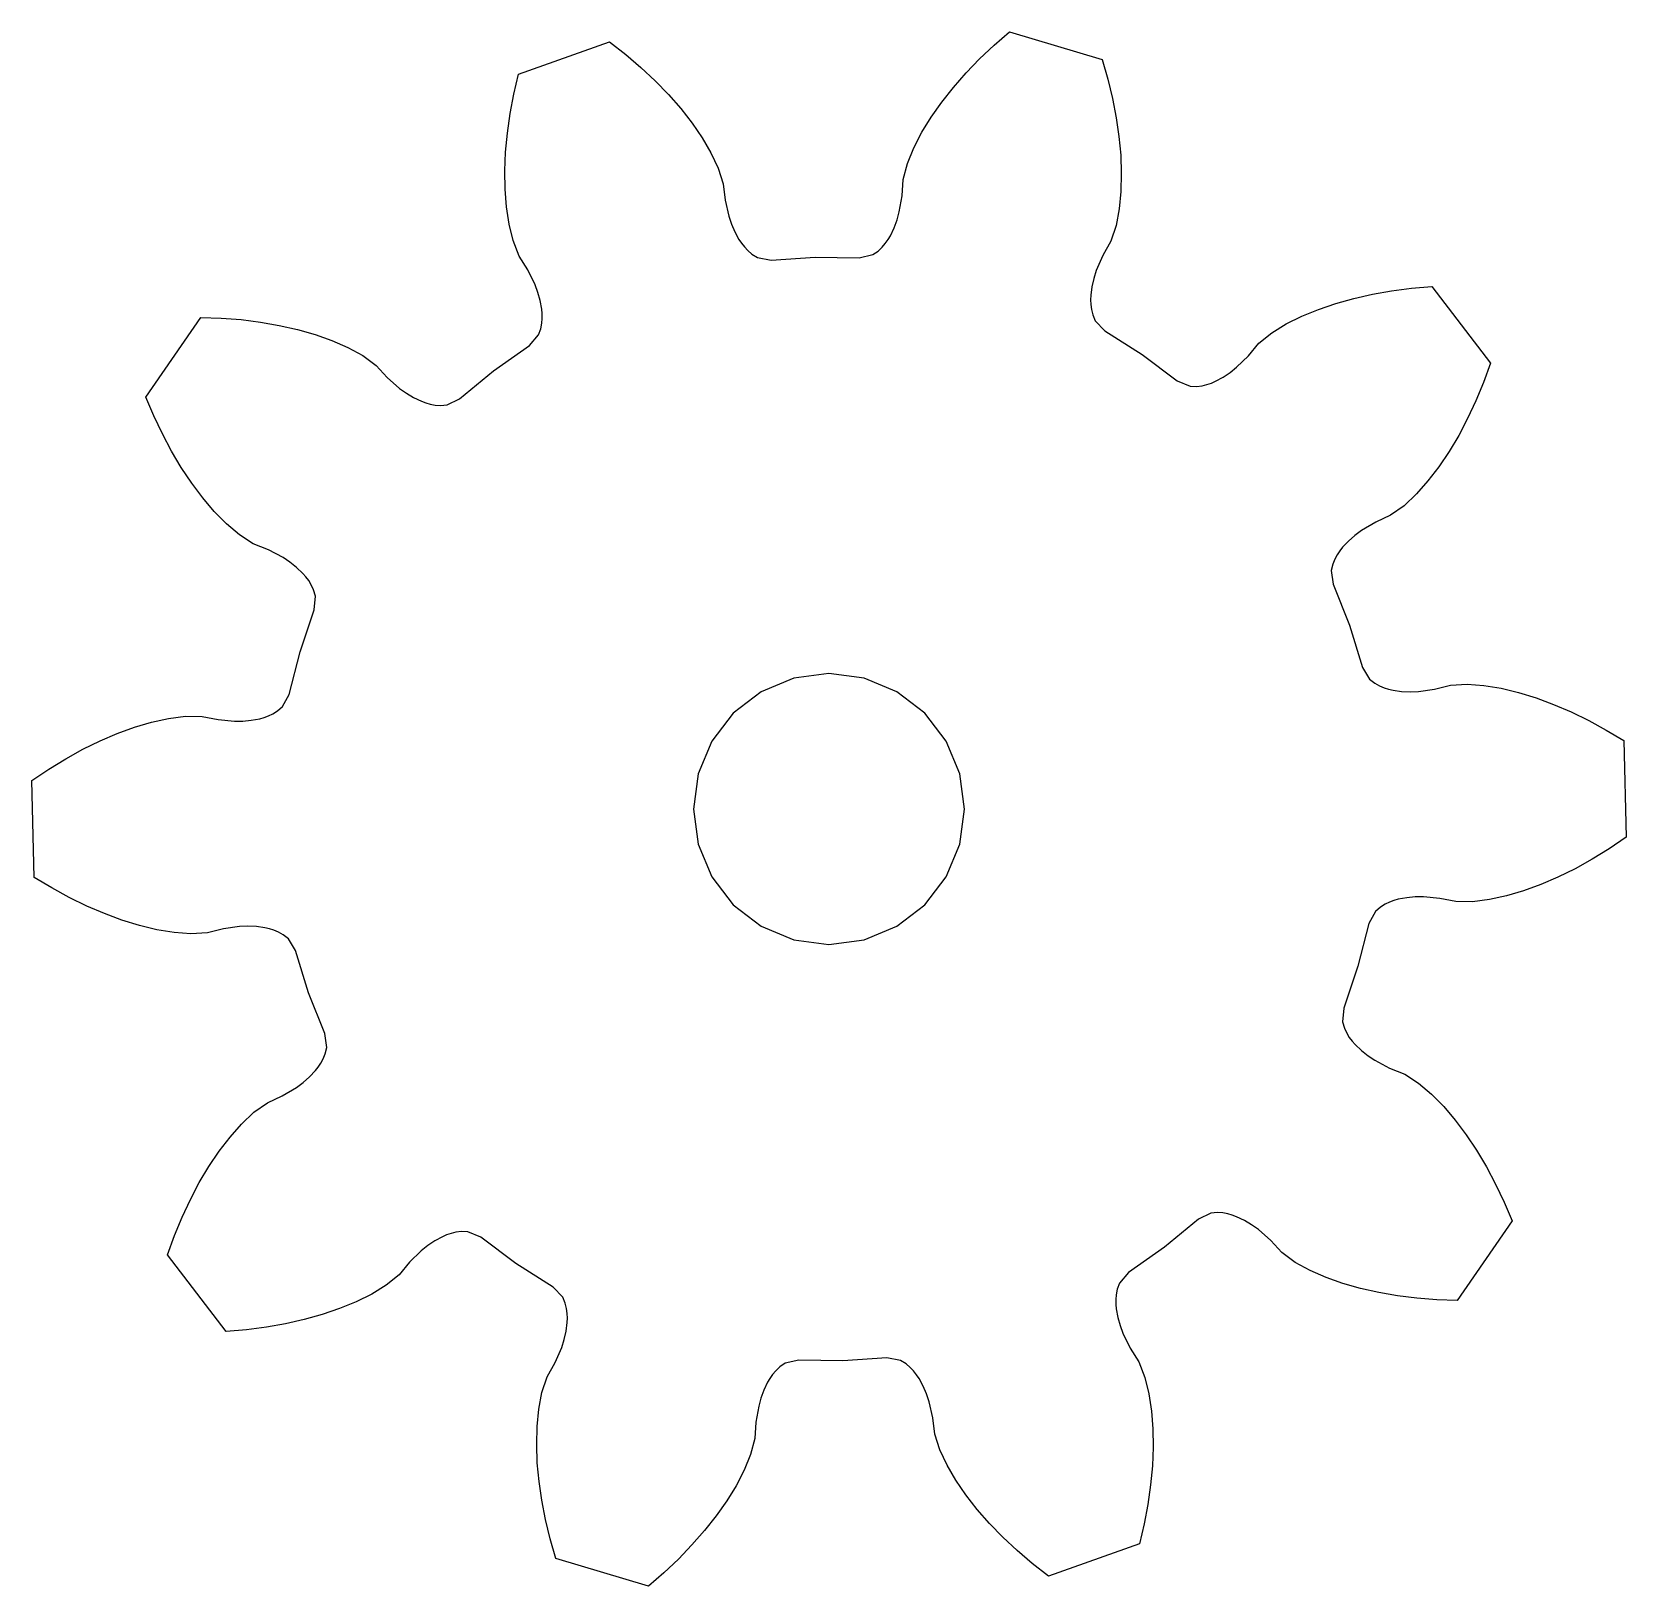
# Model space of a CAD drawing. Extents: x 0 to 0.766, y 0.01 to 0.756.
import ezdxf

# ---------------------------------------------------------------- set-up
doc = ezdxf.new("R2010")
doc.units = 0

msp = doc.modelspace()

# ---------------------------------------------------------------- linework, layer by layer
for p, q in [((0.23382, 0.73561), (0.27759, 0.75106)), ((0.27759, 0.75106), (0.28532, 0.74504)), ((0.46219, 0.74949), (0.4696, 0.75588)), ((0.4696, 0.75588), (0.5141, 0.74266)), ((0.28532, 0.74504), (0.29262, 0.73882)), ((0.44869, 0.73616), (0.45521, 0.74291)), ((0.45521, 0.74291), (0.46219, 0.74949)), ((0.5141, 0.74266), (0.51681, 0.73324)), ((0.23158, 0.72607), (0.23382, 0.73561)), ((0.29262, 0.73882), (0.29947, 0.7324)), ((0.44264, 0.72925), (0.44869, 0.73616)), ((0.29947, 0.7324), (0.30587, 0.72581)), ((0.43707, 0.7222), (0.44264, 0.72925)), ((0.51681, 0.73324), (0.51906, 0.72392)), ((0.22981, 0.71665), (0.23158, 0.72607)), ((0.30587, 0.72581), (0.31177, 0.71905)), ((0.43203, 0.71501), (0.43707, 0.7222)), ((0.51906, 0.72392), (0.52083, 0.7147)), ((0.2285, 0.70735), (0.22981, 0.71665)), ((0.31177, 0.71905), (0.31717, 0.71213)), ((0.31717, 0.71213), (0.32202, 0.70506)), ((0.42755, 0.70771), (0.43203, 0.71501)), ((0.52083, 0.7147), (0.52213, 0.70561)), ((0.22766, 0.69821), (0.2285, 0.70735)), ((0.32202, 0.70506), (0.32626, 0.69784)), ((0.42368, 0.70029), (0.42755, 0.70771)), ((0.52213, 0.70561), (0.52294, 0.69667)), ((0.2273, 0.68924), (0.22766, 0.69821)), ((0.32626, 0.69784), (0.32978, 0.69047)), ((0.42053, 0.69275), (0.42368, 0.70029)), ((0.52294, 0.69667), (0.52323, 0.68789)), ((0.22745, 0.68046), (0.2273, 0.68924)), ((0.32978, 0.69047), (0.33217, 0.6829)), ((0.41852, 0.68507), (0.42053, 0.69275)), ((0.33217, 0.6829), (0.33308, 0.67507)), ((0.41801, 0.67721), (0.41852, 0.68507)), ((0.52323, 0.68789), (0.523, 0.67932)), ((0.22811, 0.67191), (0.22745, 0.68046)), ((0.33308, 0.67507), (0.33483, 0.66739)), ((0.41665, 0.66945), (0.41801, 0.67721)), ((0.523, 0.67932), (0.52218, 0.67099)), ((0.22934, 0.66363), (0.22811, 0.67191)), ((0.33483, 0.66739), (0.33609, 0.66361)), ((0.41558, 0.66561), (0.41665, 0.66945)), ((0.52218, 0.67099), (0.5207, 0.66297)), ((0.23123, 0.65569), (0.22934, 0.66363)), ((0.33609, 0.66361), (0.33767, 0.65989)), ((0.33767, 0.65989), (0.33967, 0.65623)), ((0.41237, 0.65805), (0.41418, 0.66181)), ((0.41418, 0.66181), (0.41558, 0.66561)), ((0.5207, 0.66297), (0.51818, 0.65543)), ((0.23412, 0.64829), (0.23123, 0.65569)), ((0.33967, 0.65623), (0.34088, 0.65442)), ((0.34088, 0.65442), (0.34227, 0.65265)), ((0.34227, 0.65265), (0.34391, 0.6509)), ((0.34391, 0.6509), (0.34591, 0.6492)), ((0.40389, 0.64897), (0.40649, 0.65072)), ((0.40649, 0.65072), (0.40841, 0.65252)), ((0.40841, 0.65252), (0.40995, 0.65435)), ((0.40995, 0.65435), (0.41125, 0.65619)), ((0.41125, 0.65619), (0.41237, 0.65805)), ((0.51818, 0.65543), (0.51432, 0.64857)), ((0.23832, 0.64163), (0.23412, 0.64829)), ((0.34591, 0.6492), (0.3486, 0.64758)), ((0.3486, 0.64758), (0.35514, 0.64637)), ((0.35514, 0.64637), (0.37626, 0.64774)), ((0.37626, 0.64774), (0.39741, 0.64743)), ((0.39741, 0.64743), (0.40389, 0.64897)), ((0.51432, 0.64857), (0.51122, 0.64133)), ((0.24178, 0.63455), (0.23832, 0.64163)), ((0.51002, 0.63753), (0.50911, 0.63359)), ((0.51122, 0.64133), (0.51002, 0.63753)), ((0.24318, 0.63082), (0.24178, 0.63455)), ((0.24428, 0.62693), (0.24318, 0.63082)), ((0.50858, 0.62945), (0.5085, 0.62728)), ((0.50911, 0.63359), (0.50858, 0.62945)), ((0.62616, 0.62557), (0.6348, 0.628)), ((0.6348, 0.628), (0.64376, 0.63003)), ((0.64376, 0.63003), (0.653, 0.63166)), ((0.653, 0.63166), (0.66252, 0.63288)), ((0.66252, 0.63288), (0.67228, 0.6337)), ((0.67228, 0.6337), (0.70049, 0.59684)), ((0.24502, 0.62282), (0.24428, 0.62693)), ((0.24521, 0.62066), (0.24502, 0.62282)), ((0.24524, 0.6184), (0.24521, 0.62066)), ((0.5085, 0.62728), (0.50858, 0.62502)), ((0.50858, 0.62502), (0.50888, 0.62265)), ((0.50888, 0.62265), (0.5095, 0.62009)), ((0.5095, 0.62009), (0.51072, 0.6172)), ((0.60993, 0.61944), (0.61785, 0.62272)), ((0.61785, 0.62272), (0.62616, 0.62557)), ((0.05499, 0.58062), (0.08132, 0.61884)), ((0.08132, 0.61884), (0.09111, 0.61852)), ((0.09111, 0.61852), (0.10067, 0.61777)), ((0.10067, 0.61777), (0.10998, 0.61661)), ((0.10998, 0.61661), (0.11903, 0.61504)), ((0.11903, 0.61504), (0.12779, 0.61304)), ((0.12779, 0.61304), (0.13622, 0.61061)), ((0.2435, 0.61048), (0.24457, 0.61343)), ((0.24457, 0.61343), (0.24506, 0.61602)), ((0.24506, 0.61602), (0.24524, 0.6184)), ((0.51072, 0.6172), (0.5153, 0.61237)), ((0.5153, 0.61237), (0.53319, 0.60108)), ((0.59546, 0.61147), (0.60244, 0.61571)), ((0.60244, 0.61571), (0.60993, 0.61944)), ((0.13622, 0.61061), (0.1443, 0.60774)), ((0.1443, 0.60774), (0.15197, 0.60439)), ((0.22187, 0.59325), (0.23916, 0.60543)), ((0.23916, 0.60543), (0.2435, 0.61048)), ((0.58429, 0.60038), (0.58933, 0.60643)), ((0.58933, 0.60643), (0.59546, 0.61147)), ((0.15197, 0.60439), (0.15915, 0.6005)), ((0.15915, 0.6005), (0.16553, 0.59578)), ((0.53319, 0.60108), (0.55012, 0.58839)), ((0.57862, 0.5949), (0.58429, 0.60038)), ((0.16553, 0.59578), (0.17087, 0.58998)), ((0.17087, 0.58998), (0.1768, 0.5848)), ((0.20559, 0.57973), (0.22187, 0.59325)), ((0.56847, 0.58819), (0.57214, 0.59017)), ((0.57214, 0.59017), (0.57551, 0.59242)), ((0.57551, 0.59242), (0.57862, 0.5949)), ((0.70049, 0.59684), (0.69716, 0.58763)), ((0.1768, 0.5848), (0.18004, 0.58248)), ((0.18004, 0.58248), (0.18351, 0.5804)), ((0.55012, 0.58839), (0.55626, 0.58583)), ((0.55626, 0.58583), (0.5594, 0.58572)), ((0.5594, 0.58572), (0.56201, 0.58605)), ((0.56201, 0.58605), (0.56434, 0.58662)), ((0.56434, 0.58662), (0.56647, 0.58734)), ((0.56647, 0.58734), (0.56847, 0.58819)), ((0.69716, 0.58763), (0.6935, 0.57877)), ((0.05878, 0.57159), (0.05499, 0.58062)), ((0.18351, 0.5804), (0.18728, 0.57861)), ((0.18728, 0.57861), (0.18932, 0.57786)), ((0.18932, 0.57786), (0.19149, 0.57724)), ((0.19149, 0.57724), (0.19384, 0.57679)), ((0.19384, 0.57679), (0.19646, 0.5766)), ((0.19646, 0.5766), (0.19959, 0.57686)), ((0.19959, 0.57686), (0.20559, 0.57973)), ((0.6935, 0.57877), (0.68951, 0.57027)), ((0.06288, 0.56292), (0.05878, 0.57159)), ((0.68951, 0.57027), (0.68522, 0.56215)), ((0.06729, 0.55463), (0.06288, 0.56292)), ((0.68522, 0.56215), (0.68061, 0.55444)), ((0.07198, 0.54674), (0.06729, 0.55463)), ((0.68061, 0.55444), (0.6757, 0.54717)), ((0.07697, 0.53927), (0.07198, 0.54674)), ((0.6757, 0.54717), (0.67047, 0.54038)), ((0.08225, 0.53225), (0.07697, 0.53927)), ((0.67047, 0.54038), (0.66492, 0.53411)), ((0.08781, 0.52573), (0.08225, 0.53225)), ((0.659, 0.52849), (0.65253, 0.52388)), ((0.66492, 0.53411), (0.659, 0.52849)), ((0.09367, 0.51975), (0.08781, 0.52573)), ((0.64537, 0.52059), (0.63861, 0.51656)), ((0.65253, 0.52388), (0.64537, 0.52059)), ((0.09986, 0.51443), (0.09367, 0.51975)), ((0.10655, 0.51015), (0.09986, 0.51443)), ((0.6354, 0.51419), (0.63235, 0.51153)), ((0.63861, 0.51656), (0.6354, 0.51419)), ((0.11387, 0.50723), (0.10655, 0.51015)), ((0.12083, 0.50354), (0.11387, 0.50723)), ((0.62815, 0.50679), (0.62689, 0.50492)), ((0.62949, 0.5085), (0.62815, 0.50679)), ((0.63235, 0.51153), (0.62949, 0.5085)), ((0.12415, 0.50134), (0.12083, 0.50354)), ((0.12733, 0.49884), (0.12415, 0.50134)), ((0.13034, 0.49595), (0.12733, 0.49884)), ((0.62473, 0.50039), (0.62402, 0.49734)), ((0.62573, 0.50282), (0.62473, 0.50039)), ((0.62689, 0.50492), (0.62573, 0.50282)), ((0.13177, 0.49431), (0.13034, 0.49595)), ((0.13312, 0.49251), (0.13177, 0.49431)), ((0.13438, 0.49047), (0.13312, 0.49251)), ((0.1355, 0.48809), (0.13438, 0.49047)), ((0.62402, 0.49734), (0.62489, 0.49074)), ((0.62489, 0.49074), (0.63272, 0.47108)), ((0.13636, 0.48508), (0.1355, 0.48809)), ((0.13582, 0.47844), (0.13636, 0.48508)), ((0.12899, 0.45842), (0.13582, 0.47844)), ((0.63272, 0.47108), (0.63896, 0.45087)), ((0.12377, 0.43791), (0.12899, 0.45842)), ((0.36609, 0.4457), (0.35041, 0.43921)), ((0.38291, 0.44791), (0.36609, 0.4457)), ((0.39974, 0.4457), (0.38291, 0.44791)), ((0.41541, 0.43921), (0.39974, 0.4457)), ((0.63896, 0.45087), (0.64243, 0.44518)), ((0.64243, 0.44518), (0.6449, 0.44325)), ((0.1206, 0.43206), (0.12377, 0.43791)), ((0.35041, 0.43921), (0.33695, 0.42888)), ((0.42888, 0.42888), (0.41541, 0.43921)), ((0.6449, 0.44325), (0.64721, 0.44198)), ((0.64721, 0.44198), (0.64942, 0.44108)), ((0.64942, 0.44108), (0.65158, 0.44041)), ((0.65158, 0.44041), (0.65369, 0.43992)), ((0.65369, 0.43992), (0.65782, 0.43936)), ((0.65782, 0.43936), (0.66187, 0.43921)), ((0.66187, 0.43921), (0.66585, 0.43938)), ((0.66585, 0.43938), (0.67365, 0.44048)), ((0.67365, 0.44048), (0.68128, 0.44242)), ((0.68128, 0.44242), (0.68921, 0.44288)), ((0.68921, 0.44288), (0.69735, 0.44222)), ((0.69735, 0.44222), (0.7056, 0.44083)), ((0.7056, 0.44083), (0.71394, 0.43882)), ((0.71394, 0.43882), (0.72233, 0.43625)), ((0.72233, 0.43625), (0.73075, 0.43314)), ((0.11382, 0.42761), (0.11599, 0.42863)), ((0.11599, 0.42863), (0.11823, 0.43001)), ((0.11823, 0.43001), (0.1206, 0.43206)), ((0.33695, 0.42888), (0.32662, 0.41541)), ((0.43921, 0.41541), (0.42888, 0.42888)), ((0.73075, 0.43314), (0.73919, 0.42951)), ((0.73919, 0.42951), (0.74763, 0.4254)), ((0.04125, 0.41913), (0.0495, 0.42212)), ((0.0495, 0.42212), (0.05772, 0.42455)), ((0.05772, 0.42455), (0.0659, 0.42635)), ((0.0659, 0.42635), (0.07399, 0.42742)), ((0.07399, 0.42742), (0.08193, 0.42735)), ((0.08193, 0.42735), (0.08965, 0.4258)), ((0.08965, 0.4258), (0.0975, 0.42509)), ((0.0975, 0.42509), (0.10148, 0.42512)), ((0.10148, 0.42512), (0.10551, 0.42547)), ((0.10551, 0.42547), (0.10962, 0.42625)), ((0.10962, 0.42625), (0.1117, 0.42684)), ((0.1117, 0.42684), (0.11382, 0.42761)), ((0.74763, 0.4254), (0.75604, 0.42079)), ((0.02474, 0.41155), (0.03299, 0.4156)), ((0.03299, 0.4156), (0.04125, 0.41913)), ((0.32662, 0.41541), (0.32013, 0.39974)), ((0.4457, 0.39974), (0.43921, 0.41541)), ((0.75604, 0.42079), (0.76442, 0.41572)), ((0.76442, 0.41572), (0.76559, 0.36932)), ((0.00835, 0.402), (0.01653, 0.40702)), ((0.01653, 0.40702), (0.02474, 0.41155)), ((0.00024, 0.39651), (0.00835, 0.402)), ((0.32013, 0.39974), (0.31791, 0.38291)), ((0.44791, 0.38291), (0.4457, 0.39974)), ((0.00141, 0.35011), (0.00024, 0.39651)), ((0.31791, 0.38291), (0.32013, 0.36609)), ((0.4457, 0.36609), (0.44791, 0.38291)), ((0.44791, 0.38291), (0.44791, 0.38291)), ((0.44791, 0.38291), (0.44791, 0.38291)), ((0.76559, 0.36932), (0.75747, 0.36383)), ((0.32013, 0.36609), (0.32662, 0.35041)), ((0.43921, 0.35041), (0.4457, 0.36609)), ((0.75747, 0.36383), (0.7493, 0.35881)), ((0.74108, 0.35427), (0.73284, 0.35023)), ((0.7493, 0.35881), (0.74108, 0.35427)), ((0.00978, 0.34503), (0.00141, 0.35011)), ((0.0182, 0.34043), (0.00978, 0.34503)), ((0.32662, 0.35041), (0.33695, 0.33695)), ((0.42888, 0.33695), (0.43921, 0.35041)), ((0.72458, 0.3467), (0.71633, 0.34371)), ((0.73284, 0.35023), (0.72458, 0.3467)), ((0.02664, 0.33631), (0.0182, 0.34043)), ((0.33695, 0.33695), (0.35041, 0.32662)), ((0.41541, 0.32662), (0.42888, 0.33695)), ((0.64984, 0.3372), (0.6476, 0.33582)), ((0.65201, 0.33822), (0.64984, 0.3372)), ((0.65413, 0.33899), (0.65201, 0.33822)), ((0.65621, 0.33958), (0.65413, 0.33899)), ((0.66031, 0.34035), (0.65621, 0.33958)), ((0.66435, 0.34071), (0.66031, 0.34035)), ((0.66833, 0.34074), (0.66435, 0.34071)), ((0.67617, 0.34003), (0.66833, 0.34074)), ((0.6839, 0.33848), (0.67617, 0.34003)), ((0.69184, 0.33841), (0.6839, 0.33848)), ((0.69993, 0.33948), (0.69184, 0.33841)), ((0.70811, 0.34128), (0.69993, 0.33948)), ((0.71633, 0.34371), (0.70811, 0.34128)), ((0.03507, 0.33269), (0.02664, 0.33631)), ((0.0435, 0.32958), (0.03507, 0.33269)), ((0.05189, 0.327), (0.0435, 0.32958)), ((0.64523, 0.33376), (0.64205, 0.32791)), ((0.6476, 0.33582), (0.64523, 0.33376)), ((0.06022, 0.32499), (0.05189, 0.327)), ((0.06848, 0.32361), (0.06022, 0.32499)), ((0.07662, 0.32294), (0.06848, 0.32361)), ((0.08454, 0.32341), (0.07662, 0.32294)), ((0.09218, 0.32535), (0.08454, 0.32341)), ((0.09998, 0.32645), (0.09218, 0.32535)), ((0.10396, 0.32662), (0.09998, 0.32645)), ((0.108, 0.32647), (0.10396, 0.32662)), ((0.11214, 0.3259), (0.108, 0.32647)), ((0.11425, 0.32542), (0.11214, 0.3259)), ((0.11641, 0.32475), (0.11425, 0.32542)), ((0.11862, 0.32384), (0.11641, 0.32475)), ((0.12093, 0.32258), (0.11862, 0.32384)), ((0.1234, 0.32065), (0.12093, 0.32258)), ((0.35041, 0.32662), (0.36609, 0.32013)), ((0.39974, 0.32013), (0.41541, 0.32662)), ((0.64205, 0.32791), (0.63684, 0.30741)), ((0.12686, 0.31496), (0.1234, 0.32065)), ((0.12686, 0.31496), (0.12686, 0.31496)), ((0.1331, 0.29475), (0.12686, 0.31496)), ((0.36609, 0.32013), (0.38291, 0.31791)), ((0.38291, 0.31791), (0.39974, 0.32013)), ((0.63684, 0.30741), (0.63, 0.28739)), ((0.14094, 0.27509), (0.1331, 0.29475)), ((0.63, 0.28739), (0.62946, 0.28075)), ((0.62946, 0.28075), (0.63033, 0.27774)), ((0.63033, 0.27774), (0.63145, 0.27536)), ((0.14181, 0.26849), (0.14094, 0.27509)), ((0.14109, 0.26544), (0.14181, 0.26849)), ((0.63145, 0.27536), (0.63271, 0.27332)), ((0.63271, 0.27332), (0.63406, 0.27151)), ((0.63406, 0.27151), (0.63549, 0.26988)), ((0.63549, 0.26988), (0.6385, 0.26699)), ((0.13768, 0.25903), (0.13894, 0.26091)), ((0.13894, 0.26091), (0.14009, 0.263)), ((0.14009, 0.263), (0.14109, 0.26544)), ((0.6385, 0.26699), (0.64168, 0.26449)), ((0.64168, 0.26449), (0.645, 0.26229)), ((0.645, 0.26229), (0.65196, 0.2586)), ((0.13042, 0.25164), (0.13348, 0.25429)), ((0.13348, 0.25429), (0.13634, 0.25733)), ((0.13634, 0.25733), (0.13768, 0.25903)), ((0.65196, 0.2586), (0.65928, 0.25567)), ((0.65928, 0.25567), (0.66596, 0.25139)), ((0.11329, 0.24195), (0.12045, 0.24524)), ((0.12045, 0.24524), (0.12722, 0.24927)), ((0.12722, 0.24927), (0.13042, 0.25164)), ((0.66596, 0.25139), (0.67216, 0.24607)), ((0.67216, 0.24607), (0.67802, 0.2401)), ((0.10091, 0.23171), (0.10683, 0.23734)), ((0.10683, 0.23734), (0.11329, 0.24195)), ((0.67802, 0.2401), (0.68358, 0.23358)), ((0.09536, 0.22545), (0.10091, 0.23171)), ((0.68358, 0.23358), (0.68886, 0.22656)), ((0.09013, 0.21866), (0.09536, 0.22545)), ((0.68886, 0.22656), (0.69384, 0.21909)), ((0.08521, 0.21138), (0.09013, 0.21866)), ((0.69384, 0.21909), (0.69854, 0.2112)), ((0.08061, 0.20368), (0.08521, 0.21138)), ((0.69854, 0.2112), (0.70294, 0.20291)), ((0.07631, 0.19556), (0.08061, 0.20368)), ((0.70294, 0.20291), (0.70705, 0.19424)), ((0.07233, 0.18706), (0.07631, 0.19556)), ((0.70705, 0.19424), (0.71084, 0.18521)), ((0.06867, 0.17819), (0.07233, 0.18706)), ((0.56023, 0.1861), (0.54396, 0.17258)), ((0.56624, 0.18897), (0.56023, 0.1861)), ((0.56937, 0.18923), (0.56624, 0.18897)), ((0.57199, 0.18903), (0.56937, 0.18923)), ((0.57434, 0.18858), (0.57199, 0.18903)), ((0.57651, 0.18796), (0.57434, 0.18858)), ((0.57855, 0.18722), (0.57651, 0.18796)), ((0.58232, 0.18543), (0.57855, 0.18722)), ((0.58579, 0.18335), (0.58232, 0.18543)), ((0.71084, 0.18521), (0.68451, 0.14698)), ((0.06533, 0.16898), (0.06867, 0.17819)), ((0.19736, 0.17763), (0.19368, 0.17566)), ((0.19936, 0.17848), (0.19736, 0.17763)), ((0.20149, 0.17921), (0.19936, 0.17848)), ((0.20382, 0.17978), (0.20149, 0.17921)), ((0.20643, 0.18011), (0.20382, 0.17978)), ((0.20956, 0.18), (0.20643, 0.18011)), ((0.21571, 0.17744), (0.20956, 0.18)), ((0.23264, 0.16475), (0.21571, 0.17744)), ((0.58903, 0.18103), (0.58579, 0.18335)), ((0.59496, 0.17584), (0.58903, 0.18103)), ((0.09355, 0.13213), (0.06533, 0.16898)), ((0.1872, 0.17093), (0.18154, 0.16545)), ((0.19032, 0.17341), (0.1872, 0.17093)), ((0.19368, 0.17566), (0.19032, 0.17341)), ((0.54396, 0.17258), (0.52666, 0.16039)), ((0.6003, 0.17005), (0.59496, 0.17584)), ((0.60668, 0.16533), (0.6003, 0.17005)), ((0.18154, 0.16545), (0.1765, 0.1594)), ((0.25053, 0.15345), (0.23264, 0.16475)), ((0.61386, 0.16144), (0.60668, 0.16533)), ((0.62153, 0.15809), (0.61386, 0.16144)), ((0.17036, 0.15436), (0.16339, 0.15011)), ((0.1765, 0.1594), (0.17036, 0.15436)), ((0.25511, 0.14863), (0.25053, 0.15345)), ((0.52233, 0.15534), (0.52126, 0.15239)), ((0.52666, 0.16039), (0.52233, 0.15534)), ((0.62961, 0.15522), (0.62153, 0.15809)), ((0.63804, 0.15279), (0.62961, 0.15522)), ((0.1559, 0.14638), (0.14797, 0.14311)), ((0.16339, 0.15011), (0.1559, 0.14638)), ((0.25633, 0.14573), (0.25511, 0.14863)), ((0.25695, 0.14318), (0.25633, 0.14573)), ((0.52076, 0.14981), (0.52058, 0.14742)), ((0.52058, 0.14742), (0.52062, 0.14517)), ((0.52126, 0.15239), (0.52076, 0.14981)), ((0.6468, 0.15079), (0.63804, 0.15279)), ((0.65584, 0.14922), (0.6468, 0.15079)), ((0.66516, 0.14806), (0.65584, 0.14922)), ((0.67472, 0.14731), (0.66516, 0.14806)), ((0.68451, 0.14698), (0.67472, 0.14731)), ((0.13103, 0.13783), (0.12207, 0.1358)), ((0.13967, 0.14026), (0.13103, 0.13783)), ((0.14797, 0.14311), (0.13967, 0.14026)), ((0.25725, 0.1408), (0.25695, 0.14318)), ((0.25733, 0.13855), (0.25725, 0.1408)), ((0.25725, 0.13638), (0.25733, 0.13855)), ((0.52062, 0.14517), (0.52081, 0.14301)), ((0.52081, 0.14301), (0.52155, 0.1389)), ((0.52155, 0.1389), (0.52265, 0.13501)), ((0.10331, 0.13295), (0.09355, 0.13213)), ((0.11282, 0.13417), (0.10331, 0.13295)), ((0.12207, 0.1358), (0.11282, 0.13417)), ((0.25581, 0.1283), (0.25672, 0.13224)), ((0.25672, 0.13224), (0.25725, 0.13638)), ((0.52265, 0.13501), (0.52404, 0.13127)), ((0.52404, 0.13127), (0.52751, 0.1242)), ((0.2515, 0.11726), (0.25461, 0.1245)), ((0.25461, 0.1245), (0.25581, 0.1283)), ((0.52751, 0.1242), (0.53171, 0.11753)), ((0.24764, 0.11039), (0.2515, 0.11726)), ((0.35934, 0.1151), (0.35742, 0.1133)), ((0.36194, 0.11686), (0.35934, 0.1151)), ((0.36842, 0.1184), (0.36194, 0.11686)), ((0.38957, 0.11808), (0.36842, 0.1184)), ((0.41068, 0.11946), (0.38957, 0.11808)), ((0.41723, 0.11825), (0.41068, 0.11946)), ((0.41991, 0.11663), (0.41723, 0.11825)), ((0.42192, 0.11492), (0.41991, 0.11663)), ((0.42356, 0.11318), (0.42192, 0.11492)), ((0.53171, 0.11753), (0.5346, 0.11014)), ((0.24513, 0.10286), (0.24764, 0.11039)), ((0.35346, 0.10777), (0.35164, 0.10402)), ((0.35457, 0.10963), (0.35346, 0.10777)), ((0.35587, 0.11148), (0.35457, 0.10963)), ((0.35742, 0.1133), (0.35587, 0.11148)), ((0.42495, 0.1114), (0.42356, 0.11318)), ((0.42616, 0.1096), (0.42495, 0.1114)), ((0.42816, 0.10594), (0.42616, 0.1096)), ((0.5346, 0.11014), (0.53648, 0.10219)), ((0.24364, 0.09483), (0.24513, 0.10286)), ((0.35025, 0.10022), (0.34918, 0.09638)), ((0.35164, 0.10402), (0.35025, 0.10022)), ((0.42974, 0.10221), (0.42816, 0.10594)), ((0.431, 0.09844), (0.42974, 0.10221)), ((0.53648, 0.10219), (0.53771, 0.09392)), ((0.24283, 0.0865), (0.24364, 0.09483)), ((0.34918, 0.09638), (0.34782, 0.08862)), ((0.43275, 0.09075), (0.431, 0.09844)), ((0.53771, 0.09392), (0.53838, 0.08537)), ((0.24259, 0.07793), (0.24283, 0.0865)), ((0.34782, 0.08862), (0.3473, 0.08076)), ((0.43366, 0.08293), (0.43275, 0.09075)), ((0.53838, 0.08537), (0.53852, 0.07659)), ((0.24289, 0.06916), (0.24259, 0.07793)), ((0.3473, 0.08076), (0.3453, 0.07308)), ((0.43605, 0.07536), (0.43366, 0.08293)), ((0.53852, 0.07659), (0.53817, 0.06762)), ((0.2437, 0.06022), (0.24289, 0.06916)), ((0.3453, 0.07308), (0.34215, 0.06554)), ((0.43957, 0.06799), (0.43605, 0.07536)), ((0.34215, 0.06554), (0.33828, 0.05812)), ((0.44381, 0.06077), (0.43957, 0.06799)), ((0.53817, 0.06762), (0.53733, 0.05847)), ((0.24499, 0.05112), (0.2437, 0.06022)), ((0.33828, 0.05812), (0.3338, 0.05081)), ((0.44866, 0.0537), (0.44381, 0.06077)), ((0.45405, 0.04678), (0.44866, 0.0537)), ((0.53733, 0.05847), (0.53602, 0.04918)), ((0.24677, 0.04191), (0.24499, 0.05112)), ((0.3338, 0.05081), (0.32875, 0.04363)), ((0.45996, 0.04002), (0.45405, 0.04678)), ((0.53602, 0.04918), (0.53424, 0.03975)), ((0.24902, 0.03258), (0.24677, 0.04191)), ((0.32875, 0.04363), (0.32319, 0.03658)), ((0.46635, 0.03342), (0.45996, 0.04002)), ((0.53424, 0.03975), (0.53201, 0.03022)), ((0.25173, 0.02317), (0.24902, 0.03258)), ((0.32319, 0.03658), (0.31714, 0.02967)), ((0.47321, 0.02701), (0.46635, 0.03342)), ((0.29622, 0.00994), (0.25173, 0.02317)), ((0.31714, 0.02967), (0.31061, 0.02292)), ((0.48051, 0.02079), (0.47321, 0.02701)), ((0.53201, 0.03022), (0.48824, 0.01477)), ((0.30364, 0.01634), (0.29622, 0.00994)), ((0.31061, 0.02292), (0.30364, 0.01634)), ((0.48824, 0.01477), (0.48051, 0.02079))]:
    msp.add_line(p, q)

doc.saveas('drawing.dxf')
